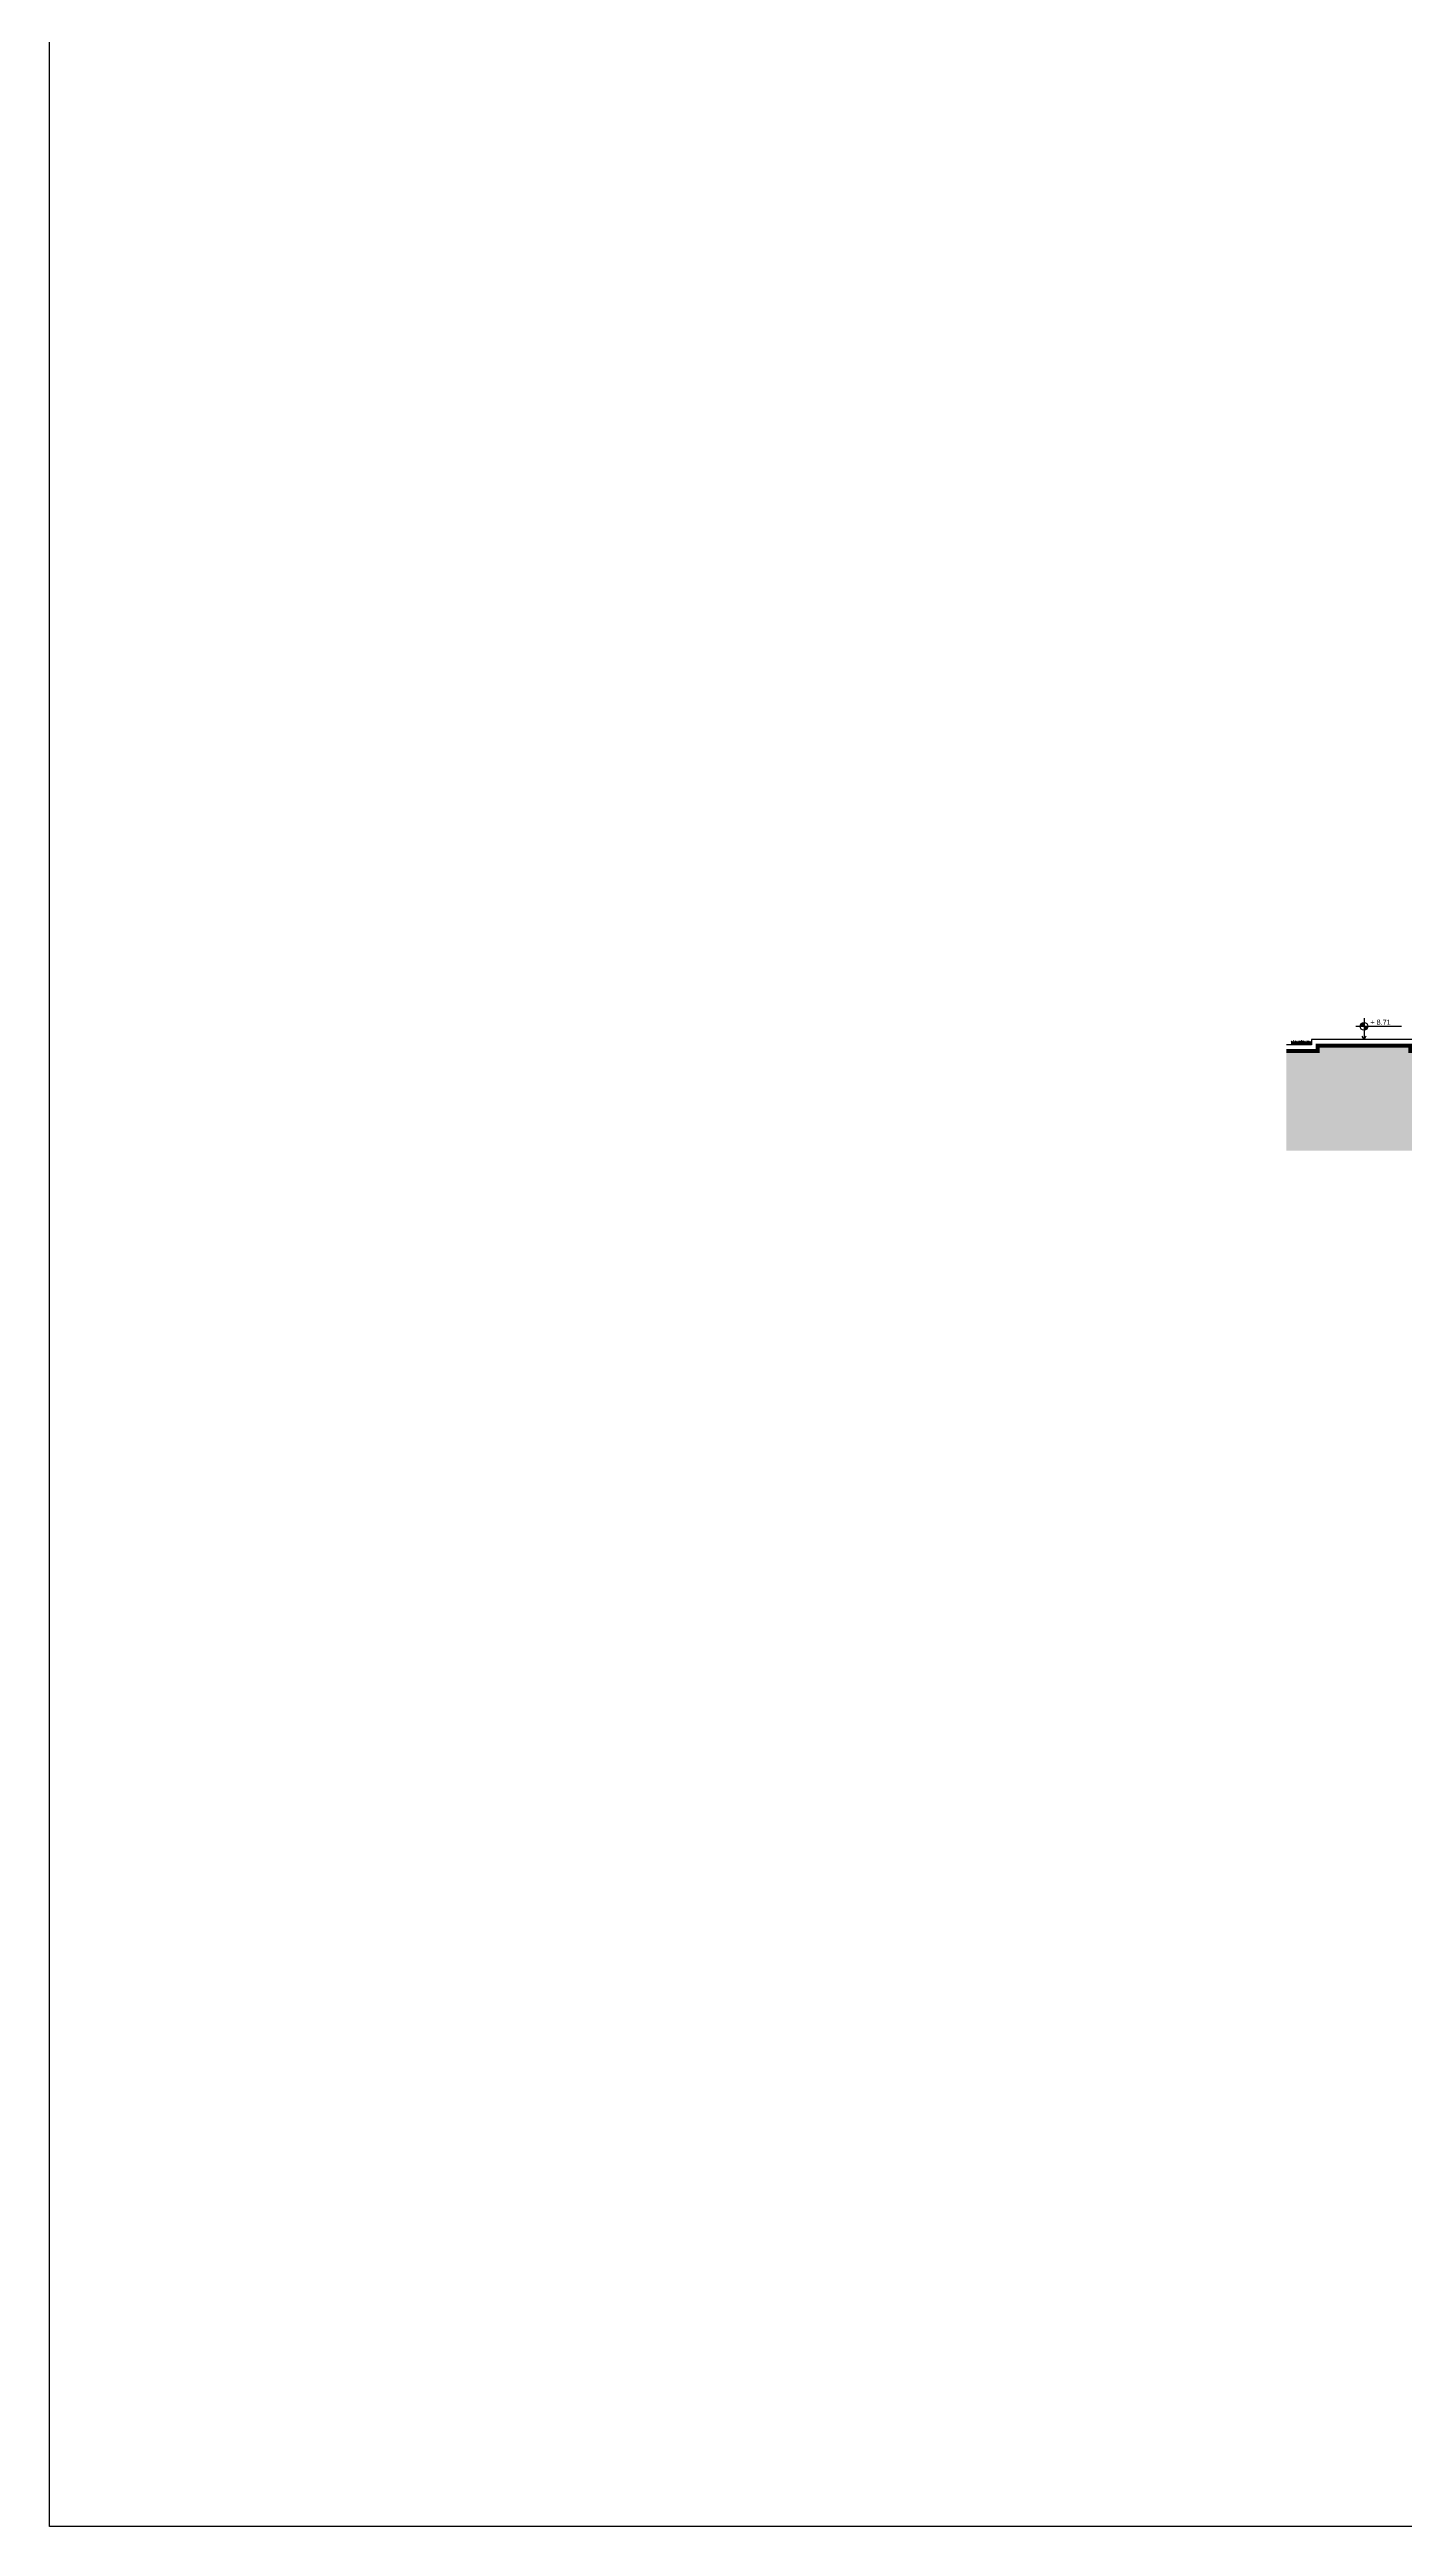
# Model space of a CAD drawing. Header units: metres. Extents: x 2458 to 3695, y 243 to 513.
# Drawn here: x 2917.8 to 2950.4, y 242.9 to 302.6 of the extents above; entities that cross this region are included whole.
import ezdxf

# ---------------------------------------------------------------- set-up
doc = ezdxf.new("R2010")
doc.units = ezdxf.units.M
doc.header["$LTSCALE"] = 5
doc.header["$MEASUREMENT"] = 0
for name, color, linetype in [('COTA DE NÍVEL', 7, 'Continuous'), ('PENA 01', 1, 'Continuous'), ('PENA 02', 2, 'Continuous'), ('PENA 06', 6, 'Continuous'), ('VEG_PLANTAS', 94, 'Continuous')]:
    doc.layers.add(name, color=color, linetype=linetype)
doc.styles.add('GRAF', font='GRAF.SHX')
doc.styles.add('Luana', font='arial.ttf')

# ---------------------------------------------------------------- blocks, each defined once
blk = doc.blocks.new('cacho6')
for centre, radius in [((-0.42, 0.24), 0.0184), ((-0.33, 0.28), 0.0156), ((-0.26, 0.26), 0.0104), ((-0.16, 0.31), 0.0082), ((-0.04, 0.22), 0.0116), ((0.01, 0.25), 0.0183), ((0.13, 0.28), 0.0156), ((0.2, 0.26), 0.0104), ((0.29, 0.31), 0.0082), ((0.41, 0.22), 0.0116), ((0.47, 0.25), 0.0183)]:
    blk.add_circle(centre, radius)
blk.add_arc((0.04, 0.24), 0.0184, 202.9972, 106.9767)
for points, knots in [([(0, 0), (0.02, 0.01), (0.05, 0.04), (-0.03, 0.01), (-0.04, 0.09), (-0.06, 0.02), (-0.18, 0.07), (-0.04, 0.07), (0.08, 0.12), (-0.05, 0.08), (0.03, 0.21), (-0.07, 0.07), (-0.08, 0.26), (-0.1, 0.07), (-0.16, 0.21), (0.04, 0.26), (-0.3, 0.3), (-0.13, 0.11), (-0.23, 0.21), (-0.32, 0.09), (-0.13, 0.12), (-0.35, 0), (-0.31, 0.14), (-0.25, 0.23), (-0.45, 0.23), (-0.27, 0.13), (-0.41, 0.06), (-0.45, 0.13), (-0.46, 0.22), (-0.52, 0.13), (-0.43, 0.09), (-0.44, 0.03), (-0.45, 0)], [0.011965, 0.011965, 0.011965, 0.011965, 0.082609, 0.169559, 0.243044, 0.299408, 0.400394, 0.594709, 0.690458, 0.785628, 0.89158, 1.001823, 1.123848, 1.25156, 1.356811, 1.528141, 1.7837, 1.951889, 2.05249, 2.190104, 2.318207, 2.51551, 2.701394, 2.792269, 2.948062, 3.123129, 3.249217, 3.402204, 3.477691, 3.56163, 3.701911, 3.843182, 3.843182, 3.843182, 3.843182]), ([(0.45, 0), (0.47, 0.01), (0.5, 0.04), (0.42, 0.01), (0.41, 0.09), (0.39, 0.02), (0.28, 0.07), (0.41, 0.07), (0.53, 0.12), (0.4, 0.08), (0.48, 0.21), (0.39, 0.07), (0.38, 0.26), (0.35, 0.07), (0.29, 0.21), (0.5, 0.26), (0.16, 0.3), (0.33, 0.11), (0.22, 0.21), (0.13, 0.09), (0.32, 0.12), (0.1, 0), (0.14, 0.14), (0.2, 0.23), (0, 0.23), (0.18, 0.13), (0.05, 0.06), (0.01, 0.13), (-0.01, 0.22), (-0.05, 0.16), (-0.04, 0.14), (-0.04, 0.13)], [0.011965, 0.011965, 0.011965, 0.011965, 0.082609, 0.169559, 0.243044, 0.299408, 0.400394, 0.594709, 0.690458, 0.785628, 0.89158, 1.001823, 1.123848, 1.25156, 1.356811, 1.528141, 1.7837, 1.951889, 2.05249, 2.190104, 2.318207, 2.51551, 2.701394, 2.792269, 2.948062, 3.123129, 3.249217, 3.402204, 3.477691, 3.56163, 3.606746, 3.606746, 3.606746, 3.606746]), ([(0, 0.09), (0, 0.09), (0.01, 0.07), (0.01, 0.05), (0.01, 0.03)], [3.6908032, 3.6908032, 3.6908032, 3.6908032, 3.701911, 3.8032539, 3.8032539, 3.8032539, 3.8032539])]:
    blk.add_open_spline(points, degree=3, knots=knots)
blk = doc.blocks.new('NIV02')
h = blk.add_hatch(color=256)
h.paths.add_polyline_path([(-43.09, -49.03, 0.414214), (-44.59, -50.53), (-43.09, -50.53)])
h.paths.add_polyline_path([(-43.09, -52.04, 0.414214), (-41.58, -50.53), (-43.09, -50.53)])
for p, q in [((-43.09, -47.38), (-43.09, -55.58)), ((-46.27, -50.53), (-28.68, -50.53))]:
    blk.add_line(p, q)
blk.add_lwpolyline([(-42.36, -54.32), (-43.09, -55.58), (-43.82, -54.32)])
blk.add_circle((-43.09, -50.53), 1.5)
at = {"style": 'GRAF'}
blk.add_attdef('ELEV', (-40.66, -49.96), '', height=1.26, dxfattribs=at)

msp = doc.modelspace()

# ---------------------------------------------------------------- hatches: boundary and pattern name
at = {"layer": 'PENA 01', "ltscale": 1.5}
h = msp.add_hatch(dxfattribs=at)
h.set_pattern_fill('EARTH', color=256, scale=0.75, angle=45, style=0, double=1)
h.set_pattern_definition([(45, (2947.5569, 244.22776), (3e-17, 0.26516504), [0.1875, -0.1875]), (45, (2947.50719, 244.27748), (3e-17, 0.26516504), [0.1875, -0.1875]), (45, (2947.45747, 244.3272), (3e-17, 0.26516504), [0.1875, -0.1875]), (135, (2947.45747, 244.36034), (-0.26516504, 6e-17), [0.1875, -0.1875]), (135, (2947.50719, 244.41006), (-0.26516504, 6e-17), [0.1875, -0.1875]), (135, (2947.5569, 244.45978), (-0.26516504, 6e-17), [0.1875, -0.1875])])
h.paths.add_polyline_path([(2957.242, 279.347), (2951.267, 279.347), (2951.267, 278.467), (2950.542, 278.467), (2950.542, 278.597), (2948.312, 278.597), (2948.312, 278.467), (2947.557, 278.467), (2947.557, 276.067), (2992.73, 276.067), (2992.73, 278.387), (2984.562, 278.387), (2984.562, 279.347), (2982.522, 279.347), (2982.522, 277.667), (2976.132, 277.667), (2969.887, 277.197), (2957.242, 277.197)])

# ---------------------------------------------------------------- linework, layer by layer
msp.add_lwpolyline([(2917.767, 362.29), (3106.687, 362.29), (3106.687, 242.912), (2917.767, 242.912)], close=True)
at = {"layer": 'PENA 02', "const_width": 0.1}
msp.add_lwpolyline([(2992.73, 278.387), (2984.562, 278.387), (2984.562, 279.347), (2982.522, 279.347), (2982.522, 277.667), (2976.132, 277.667), (2969.887, 277.197), (2957.242, 277.197), (2957.242, 279.347), (2951.267, 279.347), (2951.267, 278.467), (2950.542, 278.467), (2950.542, 278.597), (2948.312, 278.597), (2948.312, 278.467), (2947.557, 278.467)], dxfattribs=at)
at = {"layer": 'PENA 06'}
msp.add_lwpolyline([(2951.117, 282.527), (2951.117, 278.617), (2950.692, 278.617), (2950.692, 278.747), (2948.162, 278.747), (2948.162, 278.617), (2947.557, 278.617)], dxfattribs=at)

# ---------------------------------------------------------------- block references
at = {"layer": 'COTA DE NÍVEL', "ltscale": 0.05}
ref = msp.add_blockref('NIV02', (2952.127, 282.23), dxfattribs=dict(at, xscale=0.06266711229946524, yscale=0.06266711229946524, zscale=0.06266711229946524))
ref.add_attrib('ELEV', '+ 8.71', (2949.579, 279.099), dxfattribs={"layer": '0', "height": 0.125, "style": 'Luana'})
at = {"layer": 'VEG_PLANTAS', "xscale": -0.2913324155519772, "yscale": 0.2913324155519772, "zscale": 0.2913324155519772}
for p in [(2947.818, 278.617), (2948.01, 278.617)]:
    msp.add_blockref('cacho6', p, dxfattribs=at)

doc.saveas('drawing.dxf')
